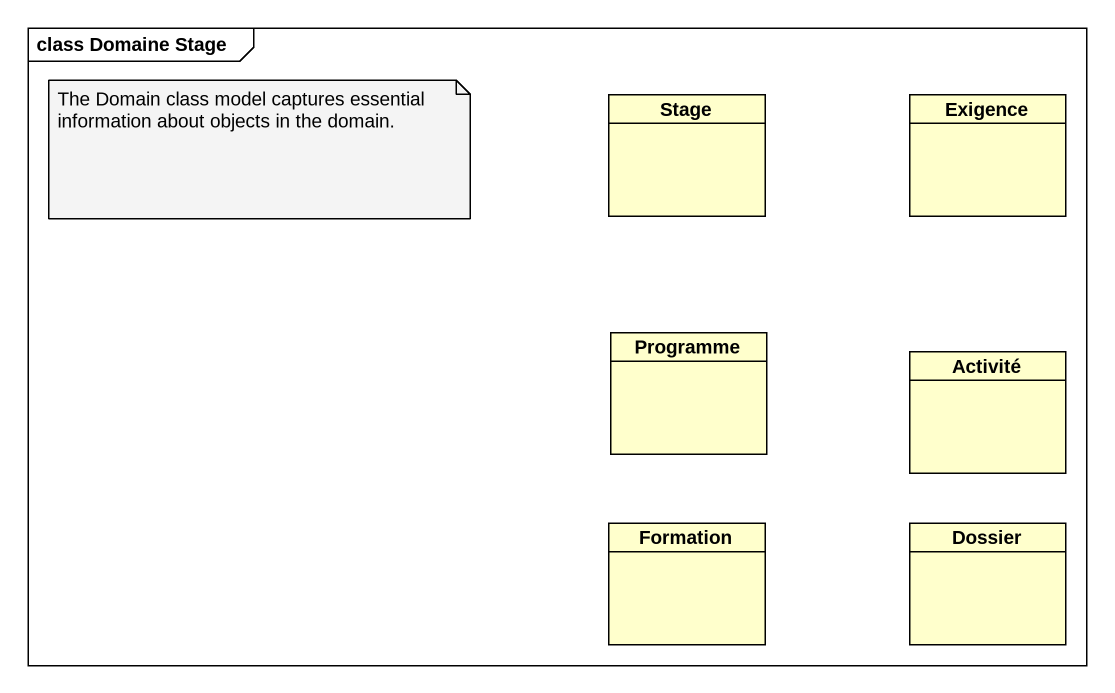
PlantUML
@startuml
mainframe class Domaine Stage
hide circle
hide empty members
class Stage
class Exigence
class Programme
class Activité
class Formation
class Dossier
note as N1
  The Domain class model captures essential information about objects in the domain.
end note
@enduml
